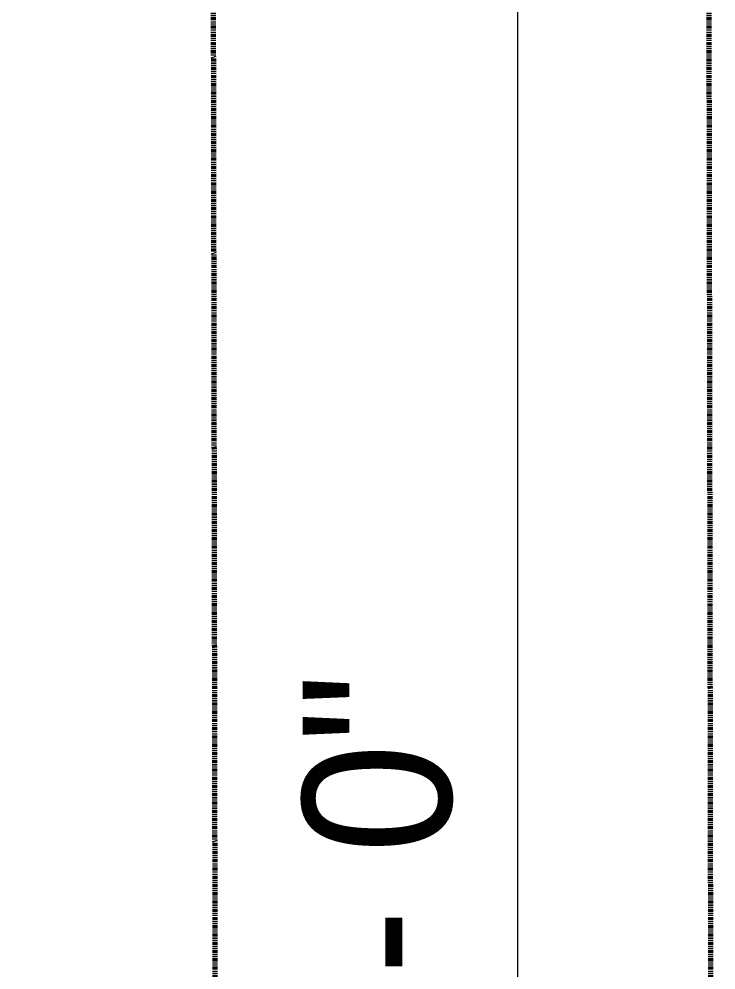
# Model space of a CAD drawing. Header units: inches. Extents: x -4414 to -113, y 9396 to 12816.
# Drawn here: x -4011.1 to -3926.7, y 10243.2 to 10358.4 of the extents above; entities that cross this region are included whole.
import ezdxf

# ---------------------------------------------------------------- set-up
doc = ezdxf.new("R2010")
doc.units = ezdxf.units.IN
doc.header["$MEASUREMENT"] = 0
doc.linetypes.add('Double Dash 3_8_', pattern=[1, 0.375, -0.125, 0.125, -0.125, 0.125, -0.125])
for name, color, linetype, lineweight in [('A-ANNO-DIMS', 211, 'Continuous', 9), ('A-ANNO-DIMS-192', 211, 'Continuous', 9), ('C-PROP-LINE', 91, 'Double Dash 3_8_', 70)]:
    doc.layers.add(name, color=color, linetype=linetype, lineweight=lineweight)
doc.styles.add('Century Gothic', font='ufonts.com_century-gothic.ttf', dxfattribs={"height": 18})
doc.dimstyles.new('OD__1_8__Tol__', dxfattribs={"dimscale": 12, "dimtxt": 18.795029, "dimasz": 2, "dimexe": 1.5, "dimexo": 1, "dimgap": 0.25, "dimtad": 1, "dimdec": 3, "dimrnd": 0.125, "dimzin": 3, "dimdsep": 46, "dimlunit": 4, "dimtxsty": 'Century Gothic', "dimblk1": 'OBLIQUE', "dimblk2": 'OBLIQUE', "dimsah": 1, "dimcen": 0.09, "dimdle": 1.5, "dimazin": 0, "dimtfac": 1, "dimtdec": 4, "dimtix": 1, "dimtmove": 0, "dimatfit": 3, "dimfxl": 1, "dimtvp": 1, "dimtfill": 1, "dimfrac": 2, "dimtolj": 1, "dimtzin": 0, "dimarcsym": 2})

# ---------------------------------------------------------------- blocks, each defined once
blk = doc.blocks.new('Family - ___-1749192-FLOOR PLAN - 2ND FLOOR')
at = {"layer": 'C-PROP-LINE'}
for p, q in [((-3990.83, 12268.59), (-3986.58, 9767.98)), ((-3930.69, 12184.59), (-3926.73, 9853.85))]:
    blk.add_line(p, q, dxfattribs=at)
blk = doc.blocks.new('DIMBLOCK6-FLOOR PLAN - 2ND FLOOR')
at = {"layer": 'A-ANNO-DIMS-192', "lineweight": 50}
for p, q in [((-3950.7, 10434.99), (-3962.7, 10446.99)), ((-3950.7, 10434.99), (-3938.7, 10422.99)), ((-3950.7, 10050.99), (-3962.7, 10062.99)), ((-3950.7, 10050.99), (-3938.7, 10038.99))]:
    blk.add_line(p, q, dxfattribs=at)
at = {"layer": 'A-ANNO-DIMS-192'}
for p, q in [((-3955.67, 10434.99), (-3932.7, 10434.99)), ((-3950.7, 10434.99), (-3955.67, 10434.99)), ((-3950.7, 10032.99), (-3950.7, 10434.99)), ((-3955.67, 10050.99), (-3932.7, 10050.99)), ((-3950.7, 10050.99), (-3955.67, 10050.99))]:
    blk.add_line(p, q, dxfattribs=at)
at = {"layer": 'A-ANNO-DIMS-192', "color": 0, "insert": (-3976.77, 10204.5), "char_height": 18, "width": 92.3641, "attachment_point": 1, "rotation": 90, "line_spacing_factor": 0.984502, "style": 'Century Gothic', "bg_fill": 3, "box_fill_scale": 1.25, "bg_fill_color": 256, "bg_fill_true_color": 13158600, "bg_fill_transparency": 0}
blk.add_mtext('32\' - 0"', dxfattribs=at)
blk = doc.blocks.new('_Oblique')
at = {"color": 0, "linetype": 'ByBlock', "lineweight": -2}
blk.add_line((-0.5, -0.5), (0.5, 0.5), dxfattribs=at)
blk = doc.blocks.new('DIMBLOCK41-FLOOR PLAN - 2ND FLOOR')
at = {"layer": 'A-ANNO-DIMS-192'}
for p, q in [((-4057.49, 9749.86), (-4061.8, 12286.47)), ((-4002.83, 12268.57), (-4079.77, 12268.44)), ((-4061.77, 12268.47), (-4002.83, 12268.57)), ((-3998.58, 9767.96), (-4075.52, 9767.83)), ((-4057.52, 9767.86), (-3998.58, 9767.96))]:
    blk.add_line(p, q, dxfattribs=at)
at = {"layer": 'A-ANNO-DIMS-192', "lineweight": 50}
for p, q in [((-4061.77, 12268.47), (-4073.79, 12280.45)), ((-4061.77, 12268.47), (-4049.75, 12256.49)), ((-4057.52, 9767.86), (-4069.54, 9779.84)), ((-4057.52, 9767.86), (-4045.5, 9755.88))]:
    blk.add_line(p, q, dxfattribs=at)
at = {"layer": 'A-ANNO-DIMS-192', "color": 0, "insert": (-4085.71, 10949.69), "char_height": 18, "width": 164.3223, "attachment_point": 1, "rotation": 90, "line_spacing_factor": 0.984502, "style": 'Century Gothic', "bg_fill": 3, "box_fill_scale": 1.25, "bg_fill_color": 256, "bg_fill_true_color": 13158600, "bg_fill_transparency": 0}
blk.add_mtext('208\' - 4 5/8"', dxfattribs=at)

msp = doc.modelspace()

# ---------------------------------------------------------------- block references
at = {"layer": 'C-PROP-LINE'}
msp.add_blockref('Family - ___-1749192-FLOOR PLAN - 2ND FLOOR', (0, 0), dxfattribs=at)

# ---------------------------------------------------------------- next in the draw order: dimensions: what is measured, and where the dimension line sits
at = {"layer": 'A-ANNO-DIMS'}
for base, p1, p2, angle, override, picture, middle in [((-4061.767622, 12268.468837), (-3986.581304, 9767.982843), (-3990.831193, 12268.589396), 270.09737657, {"dimpost": '<>', "dimfxl": 2500.610164}, 'DIMBLOCK41-FLOOR PLAN - 2ND FLOOR', (-4046.192663, 11018.188419)), ((-3950.696278, 10434.989396), (-3967.666841, 10050.989396), (-3967.666841, 10434.989396), 90, {"dimpost": '<>', "dimfxl": 384}, 'DIMBLOCK6-FLOOR PLAN - 2ND FLOOR', (-3963.149032, 10242.989396))]:
    dim = msp.add_linear_dim(base=base, p1=p1, p2=p2, angle=angle, dimstyle='OD__1_8__Tol__', override=override, dxfattribs=at)
    dim.commit()
    dim.dimension.update_dxf_attribs({"geometry": picture, "text_midpoint": middle})

doc.saveas('drawing.dxf')
